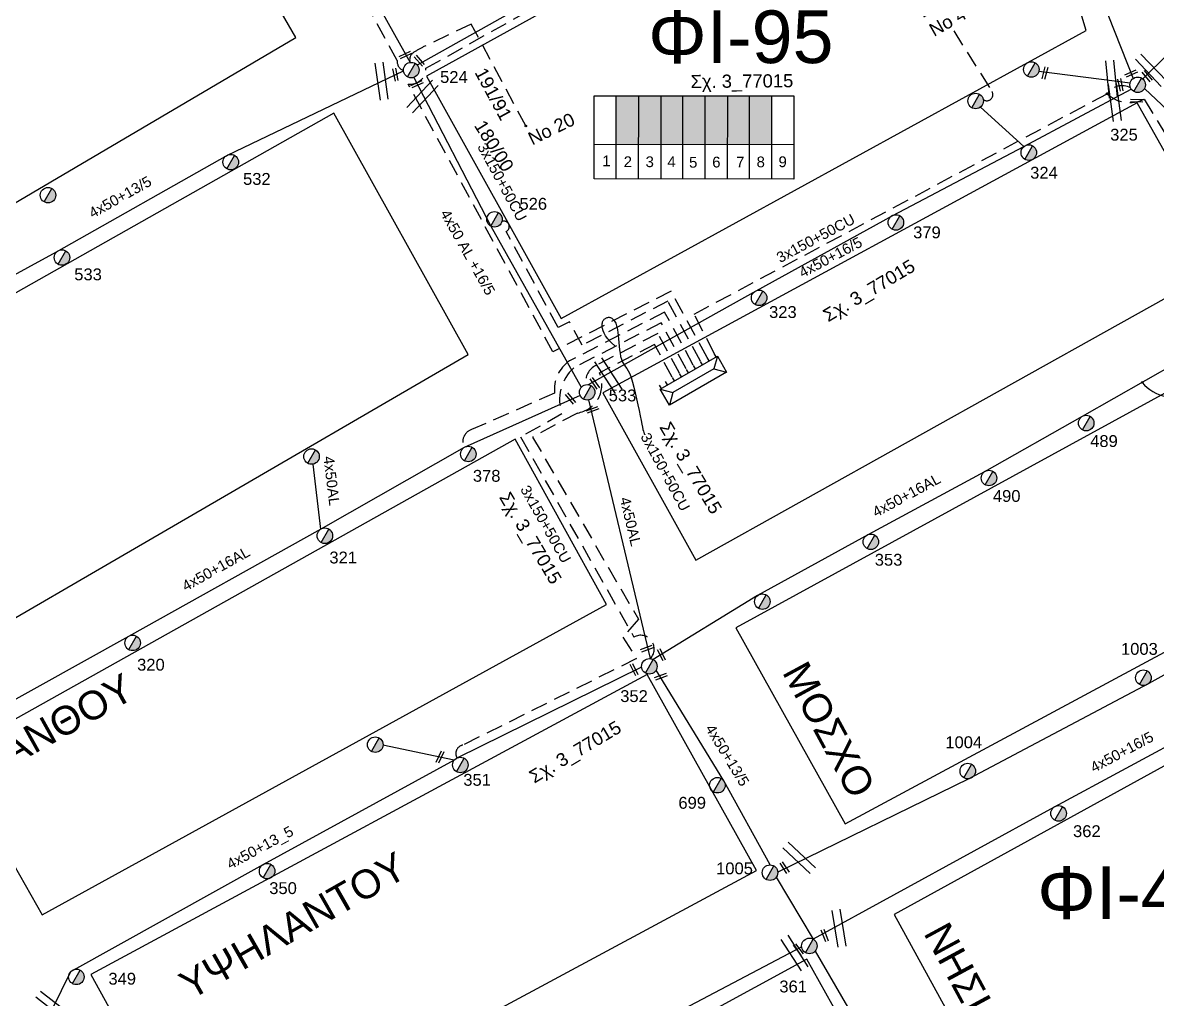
# Model space of a CAD drawing. Header units: millimetres. Extents: x 1421 to 7547, y 822 to 1873.
# Drawn here: x 6938.4 to 7110.8, y 1423 to 1571.3 of the extents above; entities that cross this region are included whole.
import ezdxf
from ezdxf.enums import TextEntityAlignment as Align

# ---------------------------------------------------------------- set-up
doc = ezdxf.new("R2010")
doc.units = ezdxf.units.MM
doc.linetypes.add('DASHED', pattern=[19.05, 12.7, -6.35])
doc.layers.get('0').update_dxf_attribs({"lineweight": 30})
for name, color, linetype, lineweight in [('2x13', 7, 'Continuous', 30), ('2x16', 7, 'Continuous', 30), ('3x50+35+16_5', 7, 'Continuous', 30), ('4x50+13_5', 7, 'Continuous', 30), ('4x50+16_5', 7, 'Continuous', 30), ('4x50AL', 7, 'Continuous', 30), ('Pillar OTE', 7, 'Continuous', 30), ('TEXT_ΚΑΛΩΔΙΩΝ', 7, 'Continuous', 30), ('Άγνωστα', 7, 'Continuous', 30), ('Άγνωστο Υπόγειο Καλώδιο', 7, 'DASHED', 30), ('Γυμνά εναέρια ΧΤ και ΦΟΠ (3Φ)   4x50+16AL', 7, 'Continuous', 30), ('Καλώδια ΧΤ   3x150+50CU', 7, 'DASHED', 30), ('Καλώδια ΧΤ   3x150AL+50CU', 7, 'DASHED', 30), ('Μηχανική τομή', 7, 'Continuous', 30), ('Στύλος ΦΜ', 7, 'Continuous', 30), ('Στύλος ΦΜ @ 1', 7, 'Continuous', 30), ('Συνδέσεις', 7, 'Continuous', 30), ('Τομή', 7, 'Continuous', 30), ('Υποσταθμός πόλεως', 7, 'Continuous', 30), ('Υπόβαθρο ΔΕΗ', 7, 'Continuous', 30), ('Υπόγεια Καλώδια Δικτύου ΧΤ   .10', 7, 'DASHED', 30)]:
    doc.layers.add(name, color=color, linetype=linetype, lineweight=lineweight)
doc.styles.add('arial', font='arial.ttf')
doc.styles.get("Standard").update_dxf_attribs({"font": 'arial.ttf'})
doc.linetypes.add('SYN_LINE', pattern='A,0.5,-0.0001,["/\\/\\/\\/",Standard,S=0.1,R=0,X=0,Y=-0.05],-0.25', length=0.7501)

# ---------------------------------------------------------------- blocks, each defined once
blk = doc.blocks.new('ΤΟΜΗ')
at = {"layer": 'Τομή', "lineweight": -3, "ltscale": 40}
for p, q in [((-11.37, 1.1), (11.37, 1.1)), ((11.37, -3.57), (-11.37, -3.57))]:
    blk.add_line(p, q, dxfattribs=at)
blk = doc.blocks.new('ΥΠΑΡΧΩΝ ΤΣΙΜΕΝΤΕΝΙΟΣ ΣΤΥΛΟΣ')
at = {"layer": 'Στύλος ΦΜ'}
blk.add_hatch(color=7, dxfattribs=at).paths.add_polyline_path([(-1.29, -2.28, 0.574793), (2.62, 0, 0.268822), (1.3, 2.27)])
at = {"layer": 'Στύλος ΦΜ', "color": 7}
blk.add_line((-1.29, -2.28), (1.3, 2.27), dxfattribs=at)
blk.add_circle((0, 0), 2.62, dxfattribs=at)
at = {"layer": 'Στύλος ΦΜ', "flags": 4}
for tag, p in [('ΑΡΙΘΜΟΣ', (-4.68, 8.05)), ('ΤΥΠΟΣ', (-4.91, 3.03))]:
    blk.add_attdef(tag, p, '', height=4, dxfattribs=at)
blk = doc.blocks.new('ΜΗΧΑΝΙΚΗ ΤΟΜΗ')
at = {"layer": 'Μηχανική τομή', "lineweight": -3, "ltscale": 40}
for p, q in [((-3.78, 1.15), (3.8, 1.15)), ((3.8, -0.4), (-3.78, -0.4))]:
    blk.add_line(p, q, dxfattribs=at)
blk = doc.blocks.new('ΥΠΟΣΤΑΘΜΟΣ ΠΟΛΕΩΣ 9 ΑΝΑΧΩΡΗΣΕΩΝ')
at = {"layer": 'Υποσταθμός πόλεως', "ltscale": 40}
for p, q in [((-9.63, -2.82), (-9.63, -4)), ((-7.12, -2.82), (-7.12, -4)), ((-4.84, -2.82), (-4.84, -4)), ((-2.36, -2.82), (-2.36, -4)), ((0.09, -2.82), (0.09, -4)), ((2.55, -2.82), (2.55, -4)), ((5.02, -2.82), (5.02, -4)), ((7.48, -2.82), (7.48, -4)), ((9.61, -2.82), (9.61, -4))]:
    blk.add_line(p, q, dxfattribs=at)
blk.add_lwpolyline([(-10.02, 2.82), (10.02, 2.82), (10.02, -2.82), (-10.02, -2.82)], close=True, dxfattribs=at)
for points in [[(-7.21, 0), (-10.02, 2.82)], [(-10.02, -2.82), (-7.21, 0)], [(-7.21, 0), (7.21, 0)], [(7.21, 0), (10.02, 2.82)], [(10.02, -2.82), (7.21, 0)]]:
    blk.add_lwpolyline(points, dxfattribs=at)
at = {"layer": 'Υποσταθμός πόλεως', "linetype": 'SYN_LINE', "ltscale": 40, "flags": 1}
for tag, p in [('ΜΕΤΑΣΧΗΜΑΤΙΣΜΟΣ', (10.79, 1.71)), ('ΙΣΧΥΣ', (10.77, -1.08)), ('ΑΡΙΘΜΟΣ', (10.89, -3.8))]:
    blk.add_attdef(tag, p, '', height=1.8, dxfattribs=at)
blk = doc.blocks.new('_ΣΥΝΔΕΣΗ')
at = {"layer": 'Συνδέσεις', "linetype": 'SYN_LINE', "ltscale": 40}
blk.add_hatch(color=256, dxfattribs=at).paths.add_polyline_path([(0.5, -0.01, 1), (-0.5, -0.01, 1)])
at = {"layer": 'Συνδέσεις'}
blk.add_circle((0, -0.01), 0.5, dxfattribs=at)

msp = doc.modelspace()

# ---------------------------------------------------------------- hatches: boundary and pattern name
at = {"layer": 'Καλώδια ΧΤ   3x150+50CU', "linetype": 'DASHED', "lineweight": -3, "ltscale": 0.2}
h = msp.add_hatch(color=27, dxfattribs=at)
h.dxf.hatch_style = 1
h.paths.add_polyline_path([(7028.53, 1552.87), (7031.96, 1552.87), (7031.97, 1560.23), (7028.53, 1560.24)])
h = msp.add_hatch(color=6, dxfattribs=at)
h.dxf.hatch_style = 1
h.paths.add_polyline_path([(7031.96, 1552.87), (7035.4, 1552.87), (7035.4, 1560.23), (7031.97, 1560.23)])
h = msp.add_hatch(color=85, dxfattribs=at)
h.dxf.hatch_style = 1
h.paths.add_polyline_path([(7038.7, 1560.23), (7035.4, 1560.23), (7035.4, 1552.87), (7038.7, 1552.86)])
h = msp.add_hatch(color=133, dxfattribs=at)
h.dxf.hatch_style = 1
h.paths.add_polyline_path([(7042.09, 1552.86), (7042.09, 1560.23), (7038.7, 1560.23), (7038.7, 1552.86)])
h = msp.add_hatch(color=5, dxfattribs=at)
h.dxf.hatch_style = 1
h.paths.add_polyline_path([(7045.49, 1560.23), (7042.09, 1560.23), (7042.09, 1552.86), (7045.48, 1552.86)])
h = msp.add_hatch(color=2, dxfattribs=at)
h.dxf.hatch_style = 1
h.paths.add_polyline_path([(7048.82, 1560.23), (7045.49, 1560.23), (7045.48, 1552.86), (7048.82, 1552.85)])
h = msp.add_hatch(color=30, dxfattribs=at)
h.dxf.hatch_style = 1
h.paths.add_polyline_path([(7048.82, 1552.85), (7052.21, 1552.85), (7052.21, 1560.23), (7048.82, 1560.23)])

# ---------------------------------------------------------------- linework, layer by layer
at = {"layer": '2x13', "color": 27, "lineweight": -3, "ltscale": 0.2}
msp.add_lwpolyline([(7003.94, 1459.3), (6993.11, 1461.57)], dxfattribs=at)
at = {"layer": '2x16', "color": 133, "lineweight": -3, "ltscale": 0.2}
msp.add_lwpolyline([(7106.64, 1562.15), (7092.77, 1563.94)], dxfattribs=at)
at = {"layer": '3x50+35+16_5', "color": 30, "lineweight": -3, "ltscale": 0.2}
msp.add_lwpolyline([(7138.21, 1592.07), (7108.56, 1562.79)], dxfattribs=at)
at = {"layer": '4x50+13_5', "color": 133, "lineweight": -3, "ltscale": 0.2}
msp.add_lwpolyline([(7088.57, 1615.52), (7096.7, 1589.14), (7107.11, 1562.87)], dxfattribs=at)
at = {"layer": '4x50+13_5', "color": 30, "lineweight": -3, "ltscale": 0.2}
msp.add_lwpolyline([(7086.95, 1613.95), (7067.39, 1603.45), (7046.52, 1592.22), (7028.96, 1582.08), (6998.32, 1564.87)], dxfattribs=at)
at = {"layer": '4x50+13_5', "color": 6, "lineweight": -3, "ltscale": 0.2}
msp.add_lwpolyline([(6900.42, 1511.23), (6916.71, 1521.34), (6929.85, 1529.07), (6943.52, 1536.51), (6969.51, 1551.23), (6996.24, 1564.04)], dxfattribs=at)
at = {"layer": '4x50+13_5', "color": 27, "lineweight": -3, "ltscale": 0.2}
for points in [[(7004.37, 1459.64), (7032.42, 1473.48)], [(7003.94, 1459.3), (6974.85, 1443.43), (6945.63, 1427.16), (6941.35, 1418.4)]]:
    msp.add_lwpolyline(points, dxfattribs=at)
at = {"layer": '4x50+13_5', "color": 5, "lineweight": -3, "ltscale": 0.2}
for points in [[(7051.93, 1443.4), (7044.89, 1456.17), (7034.62, 1472.99)], [(7052.87, 1441.53), (7058.49, 1432.11)]]:
    msp.add_lwpolyline(points, dxfattribs=at)
at = {"layer": '4x50+13_5', "color": 62, "lineweight": -3, "ltscale": 0.2}
msp.add_lwpolyline([(7058.77, 1430.29), (7076.03, 1400.57)], dxfattribs=at)
at = {"layer": '4x50+16_5', "color": 5, "lineweight": -3, "ltscale": 0.2}
msp.add_lwpolyline([(6997.8, 1563.02), (7009.48, 1540.44), (7023.25, 1515.96)], dxfattribs=at)
at = {"layer": '4x50+16_5', "color": 85, "lineweight": -3, "ltscale": 0.2}
msp.add_lwpolyline([(7024.33, 1516.35), (7049.8, 1530.6), (7070.56, 1542.06), (7090.5, 1552.51), (7106.82, 1561.23)], dxfattribs=at)
at = {"layer": '4x50+16_5', "color": 1, "lineweight": -3, "ltscale": 0.2}
msp.add_lwpolyline([(7128.23, 1481.4), (7109.46, 1470.97), (7082.15, 1456.48), (7053.09, 1442.3)], dxfattribs=at)
at = {"layer": '4x50+16_5', "color": 2, "lineweight": -3, "ltscale": 0.2}
msp.add_lwpolyline([(7151.15, 1482.02), (7131.3, 1472.18), (7116.9, 1463.9), (7095.11, 1452.19), (7058.49, 1432.11)], dxfattribs=at)
at = {"layer": '4x50+16_5', "color": 30, "lineweight": -3, "ltscale": 0.2}
msp.add_lwpolyline([(6943.6, 1372.27), (6977.48, 1388.74), (7000.19, 1401.23), (7022.78, 1413.07), (7056.73, 1430.94)], dxfattribs=at)
at = {"layer": '4x50AL', "color": 27, "lineweight": -3, "ltscale": 0.2}
msp.add_lwpolyline([(6985.31, 1586.71), (6997.25, 1565.3)], dxfattribs=at)
at = {"layer": '4x50AL', "color": 85, "lineweight": -3, "ltscale": 0.2}
msp.add_lwpolyline([(7090.5, 1552.51), (7083.91, 1558.52)], dxfattribs=at)
at = {"layer": '4x50AL', "color": 5, "lineweight": -3, "ltscale": 0.2}
msp.add_lwpolyline([(7024.36, 1514.04), (7033.72, 1474.73)], dxfattribs=at)
at = {"layer": '4x50AL', "color": 6, "lineweight": -3, "ltscale": 0.2}
msp.add_lwpolyline([(6983.69, 1494.42), (6982.48, 1504.27)], dxfattribs=at)
at = {"layer": 'Pillar OTE', "lineweight": -3, "ltscale": 40}
for points in [[(7025.2, 1547.6), (7025.2, 1560.24), (7055.53, 1560.23), (7055.53, 1547.57), (7025.2, 1547.6)], [(7028.52, 1547.59), (7028.53, 1560.24)], [(7031.96, 1547.59), (7031.97, 1560.23)], [(7035.4, 1547.59), (7035.4, 1560.23)], [(7038.7, 1547.58), (7038.7, 1560.23)], [(7042.09, 1547.58), (7042.09, 1560.23)], [(7045.48, 1547.58), (7045.49, 1560.23)], [(7048.82, 1547.57), (7048.82, 1560.23)], [(7052.21, 1547.57), (7052.21, 1560.23)], [(7025.2, 1552.88), (7055.53, 1552.85)]]:
    msp.add_lwpolyline(points, dxfattribs=at)
at = {"layer": 'Άγνωστα', "lineweight": -3}
msp.add_lwpolyline([(7028.39, 1522.17), (7027.77, 1522.76), (7027.29, 1523.29), (7026.94, 1523.76), (7026.7, 1524.17), (7026.55, 1524.54), (7026.46, 1524.86), (7026.43, 1525.13), (7026.42, 1525.37), (7026.43, 1525.57), (7026.45, 1525.73), (7026.47, 1525.87), (7026.51, 1525.98), (7026.55, 1526.07), (7026.6, 1526.15), (7026.66, 1526.22), (7026.73, 1526.28), (7026.81, 1526.34), (7026.9, 1526.4), (7026.99, 1526.46), (7027.09, 1526.5), (7027.19, 1526.54), (7027.29, 1526.57), (7027.39, 1526.58), (7027.5, 1526.58), (7027.59, 1526.57), (7027.69, 1526.53), (7027.78, 1526.49), (7027.88, 1526.43), (7027.97, 1526.36), (7028.05, 1526.28), (7028.14, 1526.18), (7028.23, 1526.08), (7028.31, 1525.97), (7028.39, 1525.84), (7028.47, 1525.68), (7028.55, 1525.5), (7028.62, 1525.27), (7028.69, 1525), (7028.75, 1524.67), (7028.81, 1524.27), (7028.86, 1523.81), (7028.9, 1523.3), (7028.95, 1522.76), (7029, 1522.2), (7029.06, 1521.65), (7029.13, 1521.12), (7029.22, 1520.64), (7029.33, 1520.22), (7029.46, 1519.88), (7029.62, 1519.59), (7029.79, 1519.33), (7029.98, 1519.07), (7030.18, 1518.78), (7030.38, 1518.43), (7030.6, 1517.99), (7030.81, 1517.43), (7031.03, 1516.75), (7031.24, 1515.96), (7031.45, 1515.09), (7031.65, 1514.19), (7031.84, 1513.28), (7032.02, 1512.41), (7032.18, 1511.6), (7032.32, 1510.9), (7032.44, 1510.33), (7032.54, 1509.88), (7032.62, 1509.53), (7032.69, 1509.28), (7032.75, 1509.1), (7032.79, 1508.98), (7032.82, 1508.9), (7032.85, 1508.85), (7032.87, 1508.81), (7032.88, 1508.79), (7032.89, 1508.76), (7032.9, 1508.75), (7032.91, 1508.74), (7032.91, 1508.74), (7032.91, 1508.74), (7032.91, 1508.74)], dxfattribs=at)
at = {"layer": 'Άγνωστο Υπόγειο Καλώδιο', "color": 6, "lineweight": -3, "ltscale": 0.2}
msp.add_lwpolyline([(7014.82, 1555.65), (7006.52, 1571.12), (6999.33, 1567.69, 0.035173), (6997.72, 1566.77, 0.354094), (6997.25, 1565.3, 2.109109)], format="xyb", dxfattribs=at)
at = {"layer": 'Γυμνά εναέρια ΧΤ και ΦΟΠ (3Φ)   4x50+16AL', "color": 133, "linetype": 'Continuous', "lineweight": -3, "ltscale": 0.2}
msp.add_lwpolyline([(7108.82, 1561.33), (7135.01, 1536.69)], dxfattribs=at)
at = {"layer": 'Γυμνά εναέρια ΧΤ και ΦΟΠ (3Φ)   4x50+16AL', "color": 2, "lineweight": -3, "ltscale": 0.2}
msp.add_lwpolyline([(7135.09, 1535.76), (7113.8, 1519.71), (7099.37, 1511.52), (7084.51, 1503.13), (7066.89, 1493.6), (7050.01, 1484.3), (7034.18, 1474.59)], dxfattribs=at)
at = {"layer": 'Γυμνά εναέρια ΧΤ και ΦΟΠ (3Φ)   4x50+16AL', "color": 6, "lineweight": -3, "ltscale": 0.2}
msp.add_lwpolyline([(7023.07, 1514.7), (7005.46, 1506.81), (6983.69, 1494.42), (6954.42, 1478.1), (6926.53, 1462.62)], dxfattribs=at)
at = {"layer": 'Καλώδια ΧΤ   3x150+50CU', "color": 30, "lineweight": -3, "ltscale": 0.2}
msp.add_lwpolyline([(7042.36, 1520.46), (7036.88, 1530.57), (7018.94, 1521.34), (6996.93, 1562.01, 0.462222), (6999.63, 1564.41), (7026.63, 1579.52, -0.443002), (7028.21, 1580.98)], format="xyb", dxfattribs=at)
at = {"layer": 'Καλώδια ΧΤ   3x150+50CU', "color": 85, "lineweight": -3, "ltscale": 0.2}
for points in [[(7079.83, 1570.09), (7085.64, 1560.88, -0.8364), (7084.32, 1559.66)], [(7038.16, 1518.07), (7034.88, 1524.1), (7025.48, 1519.26, 0.36386), (7024.01, 1516.36)]]:
    msp.add_lwpolyline(points, format="xyb", dxfattribs=at)
at = {"layer": 'Καλώδια ΧΤ   3x150+50CU', "color": 133, "lineweight": -3, "ltscale": 0.2}
msp.add_lwpolyline([(7043.45, 1521.08), (7040.4, 1527.07), (7103.15, 1560.55, 0.31478), (7108.75, 1559.7)], format="xyb", dxfattribs=at)
at = {"layer": 'Καλώδια ΧΤ   3x150+50CU', "color": 5, "lineweight": -3, "ltscale": 0.2}
msp.add_lwpolyline([(7041.36, 1519.91), (7036.41, 1529.04), (7023.39, 1522.35), (7021.47, 1525.89), (7019.74, 1525.02), (7011.84, 1539.61, 0.930415), (7011.2, 1541.16)], format="xyb", dxfattribs=at)
at = {"layer": 'Καλώδια ΧΤ   3x150+50CU', "color": 6, "lineweight": -3, "ltscale": 0.2}
msp.add_lwpolyline([(7040.27, 1519.32), (7035.9, 1527.38), (7021.46, 1519.96, 0.278881), (7019.19, 1515.04), (7006.56, 1509.52, 0.461826), (7005.46, 1506.81)], format="xyb", dxfattribs=at)
at = {"layer": 'Καλώδια ΧΤ   3x150+50CU', "color": 2, "lineweight": -3, "ltscale": 0.2}
msp.add_lwpolyline([(7039.2, 1518.74), (7035.39, 1525.75), (7022.09, 1518.91, 0.299282), (7020.31, 1511.9), (7014.02, 1508.43), (7031.24, 1478.01, -0.871825), (7033.72, 1474.73)], format="xyb", dxfattribs=at)
at = {"layer": 'Καλώδια ΧΤ   3x150+50CU', "color": 27, "lineweight": -3, "ltscale": 0.2}
msp.add_lwpolyline([(7037.07, 1517.48), (7034.38, 1522.45), (7026, 1518.15, -0.494448), (7022.65, 1512.04), (7015.85, 1508.38), (7031.92, 1480.72), (7029.57, 1478), (7031.61, 1474.73), (7005.25, 1461.6, 0.527712), (7004.37, 1459.64)], format="xyb", dxfattribs=at)
at = {"layer": 'Καλώδια ΧΤ   3x150+50CU', "color": 133, "lineweight": -3, "ltscale": 0.2}
msp.add_arc((7105.41, 1559.03), 2.72, 61.3691, 146.058, dxfattribs=at)
at = {"layer": 'Καλώδια ΧΤ   3x150AL+50CU', "color": 6, "lineweight": -3, "ltscale": 0.2}
msp.add_lwpolyline([(6996.24, 1564.04, -0.330036), (6995.27, 1565.57), (6971.65, 1609.15, -0.339974), (6967.93, 1613.29), (6965.95, 1616.02), (6950.25, 1605.97), (6931.81, 1635.09, -0.6476), (6934.2, 1642.04), (6940.68, 1656.27), (6935.33, 1659.18)], format="xyb", dxfattribs=at)
at = {"layer": 'Υπόβαθρο ΔΕΗ', "lineweight": -3, "ltscale": 0.2}
for points in [[(7087.46, 1611.68), (6999.71, 1563.21), (7020.18, 1526.42), (7099.95, 1570.14), (7087.46, 1611.68)], [(6895.97, 1519.7), (6979.85, 1569.09), (6959.62, 1604.1), (6885.03, 1539.58), (6895.97, 1519.7)], [(7040.64, 1489.71), (7121.43, 1534.75), (7107.72, 1559.18), (7026.53, 1515.13), (7040.64, 1489.71)], [(6922.05, 1472.13), (7006.06, 1520.91), (6985.65, 1557.57), (6901.39, 1510.04), (6922.05, 1472.13)], [(7046.73, 1479.42), (7063.36, 1449.64), (7144.19, 1493.07), (7127.57, 1523.63), (7046.73, 1479.42)], [(6941.34, 1435.81), (7027.07, 1482.94), (7013.19, 1508.08), (6927.5, 1460.14), (6941.34, 1435.81)], [(7070.8, 1435.84), (7086.59, 1407.05), (7167.98, 1451.59), (7151.74, 1480.38), (7070.8, 1435.84)], [(6948.72, 1426.73), (6965.13, 1397), (7049.89, 1442.55), (7033.24, 1472.34), (6948.72, 1426.73)], [(7073.87, 1399.83), (7057.53, 1429.09), (6973.41, 1383.24), (6989.78, 1353.51), (7073.87, 1399.83)]]:
    msp.add_lwpolyline(points, dxfattribs=at)
at = {"layer": 'Υπόβαθρο ΔΕΗ', "lineweight": -3}
msp.add_arc((7113.26, 1520.58), 6.15, 219.1622, 14.0617, dxfattribs=at)
at = {"layer": 'Υπόγεια Καλώδια Δικτύου ΧΤ   .10', "color": 133, "lineweight": -3, "ltscale": 0.2}
msp.add_lwpolyline([(7108.75, 1559.7), (7131.62, 1522.43)], dxfattribs=at)

# ---------------------------------------------------------------- block references
at = {"layer": 'Μηχανική τομή', "lineweight": -3}
for p, xscale, yscale, zscale, rotation in [((6996.48, 1566.5), 0.2499999999999188, 0.2499999999999188, 0.2499999999999188, 204.5089765519788), ((6998.7, 1565.61), 0.2499999999999188, 0.2499999999999188, 0.2499999999999188, 130.510202646255), ((6995.09, 1563.45), 0.2499999999999188, 0.2499999999999188, 0.2499999999999188, 101.6108902672829), ((7093.79, 1563.64), 0.2499999999999188, 0.2499999999999188, 0.2499999999999188, 75.60721866131414), ((7106.76, 1563.7), 0.2499999999999188, 0.2499999999999188, 0.2499999999999188, 204.5089765519788), ((7109.31, 1563.27), 0.2499999999999188, 0.2499999999999188, 0.2499999999999188, 130.510202646255), ((6998.26, 1562.08), 0.2499999999999188, 0.2499999999999188, 0.2499999999999188, 203.140943454077), ((7105.27, 1561.89), 0.2499999999999188, 0.2499999999999188, 0.2499999999999188, 101.6108902672829), ((7107.65, 1559.58), 0.2499999999999188, 0.2499999999999188, 0.2499999999999188, 179.1997685102337), ((7025.21, 1516.5), 0.2499999999999188, 0.2499999999999188, 0.2499999999999188, 305.3049138036005), ((7021.67, 1514.29), 0.2499999999999188, 0.2499999999999188, 0.2499999999999188, 129.0588625633443), ((7024.93, 1512.61), 0.2499999999999188, 0.2499999999999188, 0.2499999999999188, 201.5575666567484), ((7033.16, 1476.33), 0.2499999999999188, 0.2499999999999188, 0.2499999999999188, 200.3566264767971), ((7035.5, 1475.35), 0.2499999999999188, 0.2499999999999188, 0.2499999999999188, 116.4354455180765), ((7031.35, 1473.11), 0.2499999999999188, 0.2499999999999188, 0.2499999999999188, 116.4354455180765), ((7035.32, 1472.08), 0.2499999999999188, 0.2499999999999188, 0.2499999999999188, 200.3566264767971), ((7001.85, 1459.74), 0.2499999999999188, 0.2499999999999188, 0.2499999999999188, 64.37756019873692), ((7054.22, 1443.02), 0.2499999999999188, 0.2499999999999188, 0.2499999999999188, 122.7154883380352), ((7060.33, 1432.71), 0.2499999999999189, 0.2499999999999189, 0.2499999999999189, 111.2164460890226), ((7056.31, 1430.6), 0.2499999999999188, 0.2499999999999188, 0.2499999999999188, 127.0512514598491)]:
    msp.add_blockref('ΜΗΧΑΝΙΚΗ ΤΟΜΗ', p, dxfattribs=dict(at, xscale=xscale, yscale=yscale, zscale=zscale, rotation=rotation))
at = {"layer": 'Στύλος ΦΜ @ 1', "lineweight": -3, "ltscale": 40}
ref = msp.add_blockref('ΥΠΑΡΧΩΝ ΤΣΙΜΕΝΤΕΝΙΟΣ ΣΤΥΛΟΣ', (6997.41, 1564.13), dxfattribs=dict(at, xscale=0.4499999999998181, yscale=0.4499999999998181, zscale=0.4499999999998181))
ref.add_attrib('ΤΥΠΟΣ', '524', (7001.79, 1562.18), dxfattribs={"layer": 'Στύλος ΦΜ', "height": 1.8, "flags": 4})
at = {"layer": 'Στύλος ΦΜ @ 1', "lineweight": -3, "ltscale": 40, "xscale": 0.4499999999998181, "yscale": 0.4499999999998181, "zscale": 0.4499999999998181}
for p in [(7091.63, 1564.22), (7083.17, 1559.44), (6942.22, 1545.13), (6982.26, 1505.43), (7050.76, 1483.39), (6991.94, 1461.66)]:
    msp.add_blockref('ΥΠΑΡΧΩΝ ΤΣΙΜΕΝΤΕΝΙΟΣ ΣΤΥΛΟΣ', p, dxfattribs=at)
at = {"layer": 'Στύλος ΦΜ @ 1', "lineweight": -3, "ltscale": 40}
ref = msp.add_blockref('ΥΠΑΡΧΩΝ ΤΣΙΜΕΝΤΕΝΙΟΣ ΣΤΥΛΟΣ', (7107.79, 1561.9), dxfattribs=dict(at, xscale=0.4499999999998181, yscale=0.4499999999998181, zscale=0.4499999999998181))
ref.add_attrib('ΤΥΠΟΣ', '325', (7103.61, 1553.42), dxfattribs={"layer": 'Στύλος ΦΜ', "height": 1.8, "flags": 4})
ref = msp.add_blockref('ΥΠΑΡΧΩΝ ΤΣΙΜΕΝΤΕΝΙΟΣ ΣΤΥΛΟΣ', (7091.24, 1551.6), dxfattribs=dict(at, xscale=0.4499999999998181, yscale=0.4499999999998181, zscale=0.4499999999998181))
ref.add_attrib('ΤΥΠΟΣ', '324', (7091.45, 1547.64), dxfattribs={"layer": 'Στύλος ΦΜ', "height": 1.8, "flags": 4})
ref = msp.add_blockref('ΥΠΑΡΧΩΝ ΤΣΙΜΕΝΤΕΝΙΟΣ ΣΤΥΛΟΣ', (6969.98, 1550.15), dxfattribs=dict(at, xscale=0.4499999999998181, yscale=0.4499999999998181, zscale=0.4499999999998181))
ref.add_attrib('ΤΥΠΟΣ', '532', (6971.85, 1546.7), dxfattribs={"layer": 'Στύλος ΦΜ', "height": 1.8, "flags": 4})
ref = msp.add_blockref('ΥΠΑΡΧΩΝ ΤΣΙΜΕΝΤΕΝΙΟΣ ΣΤΥΛΟΣ', (7010.06, 1541.46), dxfattribs=dict(at, xscale=0.4499999999998181, yscale=0.4499999999998181, zscale=0.4499999999998181))
ref.add_attrib('ΤΥΠΟΣ', '526', (7013.85, 1542.92), dxfattribs={"layer": 'Στύλος ΦΜ', "height": 1.8, "flags": 4})
ref = msp.add_blockref('ΥΠΑΡΧΩΝ ΤΣΙΜΕΝΤΕΝΙΟΣ ΣΤΥΛΟΣ', (7071.05, 1540.99), dxfattribs=dict(at, xscale=0.4499999999998181, yscale=0.4499999999998181, zscale=0.4499999999998181))
ref.add_attrib('ΤΥΠΟΣ', '379', (7073.67, 1538.58), dxfattribs={"layer": 'Στύλος ΦΜ', "height": 1.8, "flags": 4})
ref = msp.add_blockref('ΥΠΑΡΧΩΝ ΤΣΙΜΕΝΤΕΝΙΟΣ ΣΤΥΛΟΣ', (6944.33, 1535.66), dxfattribs=dict(at, xscale=0.4499999999998181, yscale=0.4499999999998181, zscale=0.4499999999998181))
ref.add_attrib('ΤΥΠΟΣ', '533', (6946.2, 1532.2), dxfattribs={"layer": 'Στύλος ΦΜ', "height": 1.8, "flags": 4})
ref = msp.add_blockref('ΥΠΑΡΧΩΝ ΤΣΙΜΕΝΤΕΝΙΟΣ ΣΤΥΛΟΣ', (7050.27, 1529.53), dxfattribs=dict(at, xscale=0.4499999999998181, yscale=0.4499999999998181, zscale=0.4499999999998181))
ref.add_attrib('ΤΥΠΟΣ', '323', (7051.78, 1526.48), dxfattribs={"layer": 'Στύλος ΦΜ', "height": 1.8, "flags": 4})
ref = msp.add_blockref('ΥΠΑΡΧΩΝ ΤΣΙΜΕΝΤΕΝΙΟΣ ΣΤΥΛΟΣ', (7024.14, 1515.19), dxfattribs=dict(at, xscale=0.4499999999998181, yscale=0.4499999999998181, zscale=0.4499999999998181))
ref.add_attrib('ΤΥΠΟΣ', '533', (7027.41, 1513.81), dxfattribs={"layer": 'Στύλος ΦΜ', "height": 1.8, "flags": 4})
ref = msp.add_blockref('ΥΠΑΡΧΩΝ ΤΣΙΜΕΝΤΕΝΙΟΣ ΣΤΥΛΟΣ', (7099.97, 1510.51), dxfattribs=dict(at, xscale=0.4499999999998181, yscale=0.4499999999998181, zscale=0.4499999999998181))
ref.add_attrib('ΤΥΠΟΣ', '489', (7100.57, 1506.88), dxfattribs={"layer": 'Στύλος ΦΜ', "height": 1.8, "flags": 4})
ref = msp.add_blockref('ΥΠΑΡΧΩΝ ΤΣΙΜΕΝΤΕΝΙΟΣ ΣΤΥΛΟΣ', (7006.08, 1505.81), dxfattribs=dict(at, xscale=0.4499999999998181, yscale=0.4499999999998181, zscale=0.4499999999998181))
ref.add_attrib('ΤΥΠΟΣ', '378', (7006.77, 1501.6), dxfattribs={"layer": 'Στύλος ΦΜ', "height": 1.8, "flags": 4})
ref = msp.add_blockref('ΥΠΑΡΧΩΝ ΤΣΙΜΕΝΤΕΝΙΟΣ ΣΤΥΛΟΣ', (7085.19, 1502.16), dxfattribs=dict(at, xscale=0.4499999999998181, yscale=0.4499999999998181, zscale=0.4499999999998181))
ref.add_attrib('ΤΥΠΟΣ', '490', (7085.79, 1498.54), dxfattribs={"layer": 'Στύλος ΦΜ', "height": 1.8, "flags": 4})
ref = msp.add_blockref('ΥΠΑΡΧΩΝ ΤΣΙΜΕΝΤΕΝΙΟΣ ΣΤΥΛΟΣ', (6984.28, 1493.4), dxfattribs=dict(at, xscale=0.4499999999998181, yscale=0.4499999999998181, zscale=0.4499999999998181))
ref.add_attrib('ΤΥΠΟΣ', '321', (6984.97, 1489.19), dxfattribs={"layer": 'Στύλος ΦΜ', "height": 1.8, "flags": 4})
ref = msp.add_blockref('ΥΠΑΡΧΩΝ ΤΣΙΜΕΝΤΕΝΙΟΣ ΣΤΥΛΟΣ', (7067.24, 1492.48), dxfattribs=dict(at, xscale=0.4499999999998181, yscale=0.4499999999998181, zscale=0.4499999999998181))
ref.add_attrib('ΤΥΠΟΣ', '353', (7067.84, 1488.85), dxfattribs={"layer": 'Στύλος ΦΜ', "height": 1.8, "flags": 4})
ref = msp.add_blockref('ΥΠΑΡΧΩΝ ΤΣΙΜΕΝΤΕΝΙΟΣ ΣΤΥΛΟΣ', (6955.07, 1477.12), dxfattribs=dict(at, xscale=0.4499999999998181, yscale=0.4499999999998181, zscale=0.4499999999998181))
ref.add_attrib('ΤΥΠΟΣ', '320', (6955.75, 1472.91), dxfattribs={"layer": 'Στύλος ΦΜ', "height": 1.8, "flags": 4})
ref = msp.add_blockref('ΥΠΑΡΧΩΝ ΤΣΙΜΕΝΤΕΝΙΟΣ ΣΤΥΛΟΣ', (7108.66, 1471.83), dxfattribs=dict(at, xscale=0.4499999999998181, yscale=0.4499999999998181, zscale=0.4499999999998181))
ref.add_attrib('ΤΥΠΟΣ', '1003', (7105.25, 1475.31), dxfattribs={"layer": 'Στύλος ΦΜ', "height": 1.8, "flags": 4})
ref = msp.add_blockref('ΥΠΑΡΧΩΝ ΤΣΙΜΕΝΤΕΝΙΟΣ ΣΤΥΛΟΣ', (7033.59, 1473.56), dxfattribs=dict(at, xscale=0.4499999999998181, yscale=0.4499999999998181, zscale=0.4499999999998181))
ref.add_attrib('ΤΥΠΟΣ', '352', (7029.16, 1468.14), dxfattribs={"layer": 'Στύλος ΦΜ', "height": 1.8, "flags": 4})
ref = msp.add_blockref('ΥΠΑΡΧΩΝ ΤΣΙΜΕΝΤΕΝΙΟΣ ΣΤΥΛΟΣ', (7081.97, 1457.65), dxfattribs=dict(at, xscale=0.4499999999998181, yscale=0.4499999999998181, zscale=0.4499999999998181))
ref.add_attrib('ΤΥΠΟΣ', '1004', (7078.56, 1461.13), dxfattribs={"layer": 'Στύλος ΦΜ', "height": 1.8, "flags": 4})
ref = msp.add_blockref('ΥΠΑΡΧΩΝ ΤΣΙΜΕΝΤΕΝΙΟΣ ΣΤΥΛΟΣ', (7004.87, 1458.58), dxfattribs=dict(at, xscale=0.4499999999998181, yscale=0.4499999999998181, zscale=0.4499999999998181))
ref.add_attrib('ΤΥΠΟΣ', '351', (7005.32, 1455.42), dxfattribs={"layer": 'Στύλος ΦΜ', "height": 1.8, "flags": 4})
ref = msp.add_blockref('ΥΠΑΡΧΩΝ ΤΣΙΜΕΝΤΕΝΙΟΣ ΣΤΥΛΟΣ', (7043.93, 1455.5), dxfattribs=dict(at, xscale=0.4499999999998181, yscale=0.4499999999998181, zscale=0.4499999999998181))
ref.add_attrib('ΤΥΠΟΣ', '699', (7038, 1451.93), dxfattribs={"layer": 'Στύλος ΦΜ', "height": 1.8, "flags": 4})
ref = msp.add_blockref('ΥΠΑΡΧΩΝ ΤΣΙΜΕΝΤΕΝΙΟΣ ΣΤΥΛΟΣ', (7095.77, 1451.22), dxfattribs=dict(at, xscale=0.4499999999998181, yscale=0.4499999999998181, zscale=0.4499999999998181))
ref.add_attrib('ΤΥΠΟΣ', '362', (7097.97, 1447.62), dxfattribs={"layer": 'Στύλος ΦΜ', "height": 1.8, "flags": 4})
ref = msp.add_blockref('ΥΠΑΡΧΩΝ ΤΣΙΜΕΝΤΕΝΙΟΣ ΣΤΥΛΟΣ', (6975.51, 1442.45), dxfattribs=dict(at, xscale=0.4499999999998181, yscale=0.4499999999998181, zscale=0.4499999999998181))
ref.add_attrib('ΤΥΠΟΣ', '350', (6975.83, 1438.97), dxfattribs={"layer": 'Στύλος ΦΜ', "height": 1.8, "flags": 4})
ref = msp.add_blockref('ΥΠΑΡΧΩΝ ΤΣΙΜΕΝΤΕΝΙΟΣ ΣΤΥΛΟΣ', (7051.92, 1442.22), dxfattribs=dict(at, xscale=0.4499999999998181, yscale=0.4499999999998181, zscale=0.4499999999998181))
ref.add_attrib('ΤΥΠΟΣ', '1005', (7043.73, 1441.97), dxfattribs={"layer": 'Στύλος ΦΜ', "height": 1.8, "flags": 4})
ref = msp.add_blockref('ΥΠΑΡΧΩΝ ΤΣΙΜΕΝΤΕΝΙΟΣ ΣΤΥΛΟΣ', (7057.9, 1431.09), dxfattribs=dict(at, xscale=0.4499999999998181, yscale=0.4499999999998181, zscale=0.4499999999998181))
ref.add_attrib('ΤΥΠΟΣ', '361', (7053.34, 1424.03), dxfattribs={"layer": 'Στύλος ΦΜ', "height": 1.8, "flags": 4})
ref = msp.add_blockref('ΥΠΑΡΧΩΝ ΤΣΙΜΕΝΤΕΝΙΟΣ ΣΤΥΛΟΣ', (6946.52, 1426.39), dxfattribs=dict(at, xscale=0.4499999999998181, yscale=0.4499999999998181, zscale=0.4499999999998181))
ref.add_attrib('ΤΥΠΟΣ', '349', (6951.39, 1425.21), dxfattribs={"layer": 'Στύλος ΦΜ', "height": 1.8, "flags": 4})
at = {"layer": 'Συνδέσεις', "lineweight": -3, "xscale": 0.25, "yscale": 0.25, "zscale": 0.25}
for p in [(7103.15, 1560.55), (7014.82, 1555.65), (7108.49, 1516.7)]:
    msp.add_blockref('_ΣΥΝΔΕΣΗ', p, dxfattribs=at)
at = {"layer": 'Τομή', "lineweight": -3}
for p, xscale, yscale, zscale, rotation in [((7103.51, 1562.74), 0.2499999999998871, 0.2499999999998871, 0.2499999999998871, 95.48649227989152), ((7109.6, 1563.9), 0.2499999999998871, 0.2499999999998871, 0.2499999999998871, 133.6130374533069), ((6992.6, 1562.41), 0.2499999999998871, 0.2499999999998871, 0.2499999999998871, 97.85434243445336), ((6999.35, 1559.91), 0.2499999999998871, 0.2499999999998871, 0.2499999999998871, 226.5276121404547), ((7104.02, 1559.17), 0.2499999999998872, 0.2499999999998872, 0.2499999999998872, 97.85434243445336), ((7027.1, 1517.56), 0.2499999999998871, 0.2499999999998871, 0.2499999999998871, 123.070316856853), ((7056.55, 1444.7), 0.2499999999998871, 0.2499999999998871, 0.2499999999998871, 316.8133472290814), ((7062.7, 1433.83), 0.2499999999998871, 0.2499999999998871, 0.2499999999998871, 279.0974791337264), ((7055.91, 1430.16), 0.2499999999998871, 0.2499999999998871, 0.2499999999998871, 302.5693303730646), ((6943.15, 1422.25), 0.2499999999998871, 0.2499999999998871, 0.2499999999998871, 321.9913666837543)]:
    msp.add_blockref('ΤΟΜΗ', p, dxfattribs=dict(at, xscale=xscale, yscale=yscale, zscale=zscale, rotation=rotation))
at = {"layer": 'Υποσταθμός πόλεως', "lineweight": -3, "xscale": 0.4999999999999998, "yscale": 0.4999999999999998, "zscale": 0.4999999999999998, "rotation": 209.9118342022149}
msp.add_blockref('ΥΠΟΣΤΑΘΜΟΣ ΠΟΛΕΩΣ 9 ΑΝΑΧΩΡΗΣΕΩΝ', (7040.28, 1516.95), dxfattribs=at)

# ---------------------------------------------------------------- texts
at = {"lineweight": -3, "ltscale": 40, "char_height": 4, "attachment_point": 1, "style": 'arial'}
for s, insert, width, rotation in [('{\\H1.083x;ΣΑΛΑΜΙΝΟΣ}', (6912.36, 1561.69), 51.144, 40.8435), ('{\\H1.083x;ΜΟΣΧΟ}', (7057.5, 1474.75), 51.2353, 298.4415), ('{\\H1.083x;ΞΑΝΘΟΥ}', (6931.04, 1460.13), 51.144, 29.1295), ('{\\H1.083x;ΥΨΗΛΑΝΤΟΥ}', (6961.69, 1426.56), 51.144, 29.7058), ('{\\H1.083x;ΝΗΣΙΩΝ}', (7078.98, 1435.12), 51.2353, 298.4415)]:
    msp.add_mtext(s, dxfattribs=dict(at, insert=insert, width=width, rotation=rotation))
at = {"lineweight": -3, "ltscale": 30, "char_height": 1.63, "width": 11.2573, "attachment_point": 1}
for s, insert in [('1', (7026.44, 1551.16)), ('2', (7029.68, 1551.02)), ('3', (7033.01, 1551.02)), ('4', (7036.32, 1551.02)), ('5', (7039.62, 1550.94)), ('6', (7043.14, 1550.97)), ('7', (7046.77, 1550.97)), ('8', (7049.88, 1551)), ('9', (7053.21, 1551.02))]:
    msp.add_mtext(s, dxfattribs=dict(at, insert=insert))
at = {"layer": 'TEXT_ΚΑΛΩΔΙΩΝ', "lineweight": -3, "ltscale": 0.2}
for s, rotation, p in [('3x150+50CU', 298.4256, (7011.22, 1547.13)), ('4x50+13/5', 29.5247, (6953.17, 1544.85)), ('4x50 AL +16/5', 299.3489, (7006, 1536.46)), ('3x150+50CU', 28.0807, (7058.86, 1538.59)), ('4x50+16/5', 28.0807, (7061.11, 1535.7)), (' 3x150+50CU', 298.4816, (7035.87, 1503.37)), ('4x50AL', 276.9609, (6985.31, 1501.72)), ('4x50+16AL', 28.3997, (7072.65, 1499.55)), ('3x150+50CU', 299.519, (7017.84, 1495.16)), ('4x50AL', 283.3946, (7030.73, 1495.56)), ('4x50+16AL', 29.1361, (6967.72, 1488.38)), ('4x50+13/5', 301.4282, (7045.45, 1460.06)), ('4x50+16/5', 28.2596, (7105.38, 1460.55)), ('4x50+13_5', 28.6152, (6974.42, 1446.04))]:
    msp.add_text(s, height=1.6, rotation=rotation, dxfattribs=at).set_placement(p, align=Align.MIDDLE_CENTER)
at = {"layer": 'Υπόβαθρο ΔΕΗ', "lineweight": -3, "char_height": 2, "attachment_point": 1}
for s, insert, rotation in [('295/86\\PNo 47', (7074.21, 1573.79), 29.6537), ('191/91', (7008.74, 1564.74), 298.4602), ('Σχ. 3_77015', (7039.83, 1563.4), 0.4646), ('No 20', (7014.91, 1554.47), 25.9954), ('180/00', (7008.59, 1556.77), 302.0548), ('Σχ. 3_77015', (7059.73, 1527.52), 30.69), ('Σχ. 3_77015', (7036.77, 1510.94), 300.69), ('Σχ. 3_77015', (7012.42, 1500.28), 300.69), ('Σχ. 3_77015', (7015.08, 1457.45), 30.69)]:
    msp.add_mtext_dynamic_manual_height_columns(s, width=17.2548, gutter_width=12.5, heights=[0], dxfattribs=dict(at, insert=insert, rotation=rotation))
at = {"layer": 'Υπόβαθρο ΔΕΗ', "lineweight": -3, "char_height": 8, "attachment_point": 1}
for s, insert in [('ΦI-95', (7033.39, 1573.19)), ('ΦI-49', (7092.52, 1443.18))]:
    msp.add_mtext_dynamic_manual_height_columns(s, width=30.8332, gutter_width=12.5, heights=[0], dxfattribs=dict(at, insert=insert))

doc.saveas('drawing.dxf')
